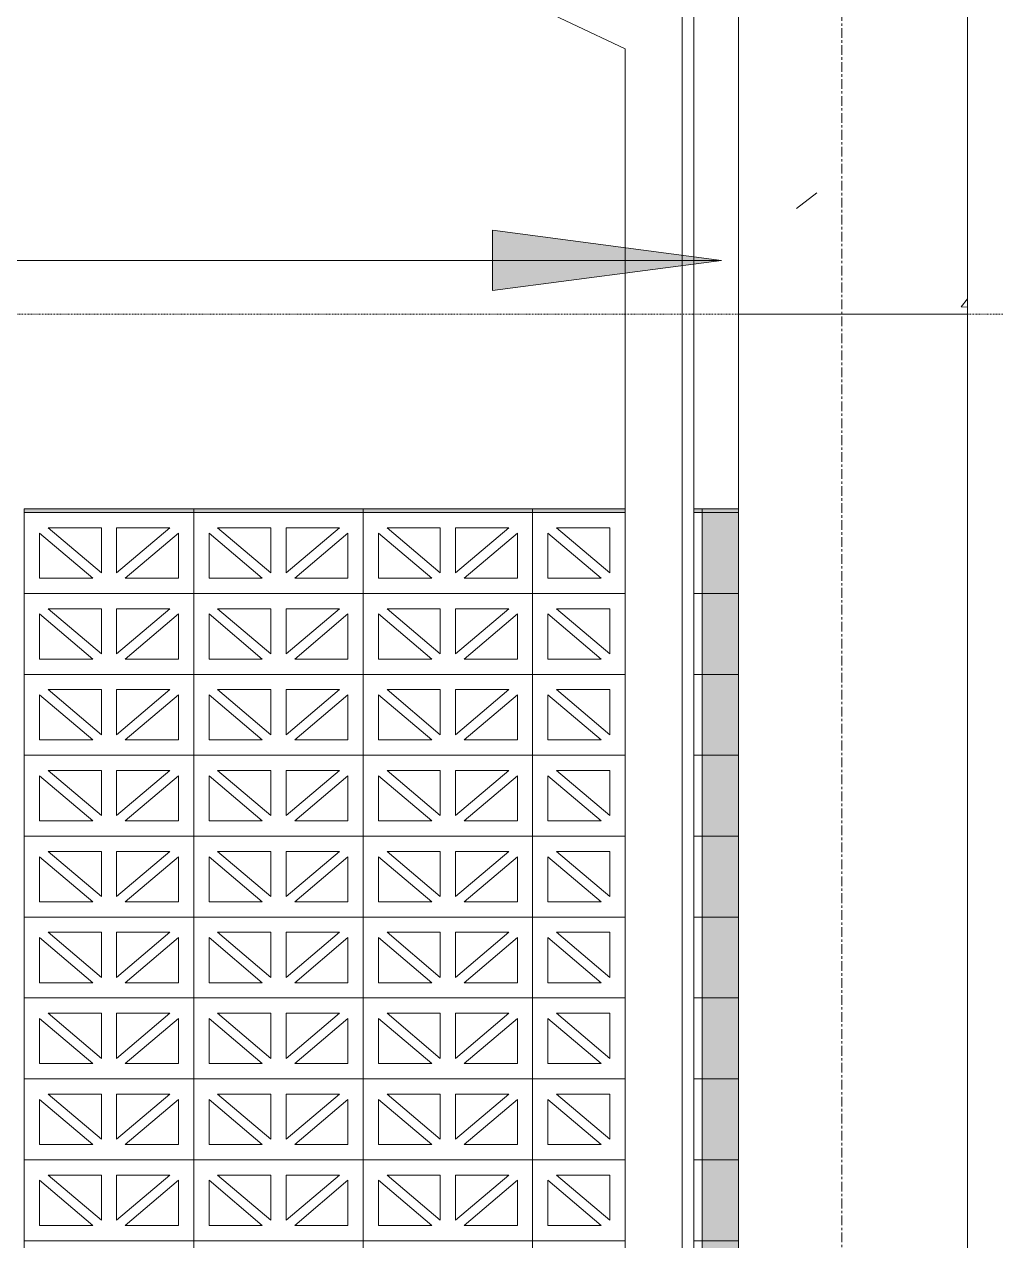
# Model space of a CAD drawing. Header units: millimetres. Extents: x -12186 to 152825, y -4386 to 9463.
# Drawn here: x -1967 to -695, y 1166 to 2760 of the extents above; entities that cross this region are included whole.
import ezdxf

# ---------------------------------------------------------------- set-up
doc = ezdxf.new("R2010")
doc.units = ezdxf.units.MM
doc.linetypes.add('1000 Dashed', pattern=[2, 1, -1])
doc.linetypes.add('Grid Line', pattern=[22.225, 12.7, -3.175, 3.175, -3.175])
for name, color, linetype, lineweight in [('A-FLOR-LEVL', 51, 'Continuous', 5), ('A-GENM', 13, 'Continuous', 9), ('A-GLAZ-CURT', 52, 'Continuous', 5), ('A-WALL-PATT', 111, 'Continuous', 9), ('G-ANNO-TEXT', 231, 'Continuous', 5), ('I-WALL', 2, 'Continuous', 9), ('S-COLS', 52, 'Continuous', 5), ('S-GRID', 1, 'Continuous', 5)]:
    doc.layers.add(name, color=color, linetype=linetype, lineweight=lineweight)

# ---------------------------------------------------------------- blocks, each defined once
blk = doc.blocks.new('M_Concrete-Rectangular-Column - 200 x 300m-1429465-Section A-A')
at = {"layer": 'S-COLS'}
for p, q in [((-1031.3, 2380), (-1031.3, 0)), ((-731.3, 0), (-731.3, 2380))]:
    blk.add_line(p, q, dxfattribs=at)
blk = doc.blocks.new('The BREEZEBLOCK Family1 - The BREEZEBLOCK Family1-V98-Section A-A')
at = {"layer": 'A-GLAZ-CURT'}
for p, q in [((-1745.2, 212), (-1745.2, 106)), ((-1523.2, 212), (-1745.2, 212)), ((-1523.2, 106), (-1523.2, 212)), ((-1713.9, 192), (-1644.2, 192)), ((-1644.2, 132.9), (-1713.9, 192)), ((-1644.2, 192), (-1644.2, 132.9)), ((-1624.2, 132.9), (-1624.2, 192)), ((-1624.2, 192), (-1554.4, 192)), ((-1554.4, 192), (-1624.2, 132.9)), ((-1725.2, 126), (-1725.2, 185.1)), ((-1725.2, 185.1), (-1655.4, 126)), ((-1612.9, 126), (-1543.2, 185.1)), ((-1543.2, 185.1), (-1543.2, 126)), ((-1655.4, 126), (-1725.2, 126)), ((-1543.2, 126), (-1612.9, 126)), ((-1745.2, 106), (-1523.2, 106))]:
    blk.add_line(p, q, dxfattribs=at)
blk = doc.blocks.new('The BREEZEBLOCK Family1 - The BREEZEBLOCK Family1-V99-Section A-A')
at = {"layer": 'A-GLAZ-CURT'}
for p, q in [((-1301.2, 212), (-1301.2, 106)), ((-1180.1, 212), (-1301.2, 212)), ((-1079.2, 212), (-1090.1, 212)), ((-1079.2, 106), (-1079.2, 212)), ((-1269.9, 192), (-1200.2, 192)), ((-1200.2, 132.9), (-1269.9, 192)), ((-1200.2, 192), (-1200.2, 132.9)), ((-1180.2, 132.9), (-1180.2, 192)), ((-1281.2, 126), (-1281.2, 185.1)), ((-1281.2, 185.1), (-1211.4, 126)), ((-1211.4, 126), (-1281.2, 126)), ((-1301.2, 106), (-1180.1, 106)), ((-1090.1, 106), (-1079.2, 106))]:
    blk.add_line(p, q, dxfattribs=at)
blk = doc.blocks.new('System Panel - Glazed-V124-Section A-A')
at = {"layer": 'A-GLAZ-CURT'}
blk.add_hatch(color=256, dxfattribs=at).paths.add_polyline_path([(-1765.2, 2120), (-1745.2, 2120), (-1745.2, 2125), (-1967.2, 2125), (-1967.2, 2120), (-1776.4, 2120)])
for p, q in [((-1745.2, 2125), (-1967.2, 2125)), ((-1967.2, 2125), (-1967.2, 2120)), ((-1745.2, 2120), (-1745.2, 2125))]:
    blk.add_line(p, q, dxfattribs=at)
blk = doc.blocks.new('System Panel - Glazed-V125-Section A-A')
at = {"layer": 'A-GLAZ-CURT'}
h = blk.add_hatch(color=256, dxfattribs=at)
h.paths.add_polyline_path([(-1079.2, 2120), (-1079.2, 2125), (-1090.1, 2125), (-1090.1, 2120), (-1088.4, 2120)])
h.paths.add_polyline_path([(-1269.9, 2120), (-1180.1, 2120), (-1180.2, 2125), (-1301.2, 2125), (-1301.2, 2120), (-1281.2, 2120)])
for p, q in [((-1180.1, 2125), (-1301.2, 2125)), ((-1301.2, 2125), (-1301.2, 2120)), ((-1079.2, 2125), (-1090.1, 2125)), ((-1079.2, 2120), (-1079.2, 2125))]:
    blk.add_line(p, q, dxfattribs=at)
blk = doc.blocks.new('System Panel - Glazed-V134-Section A-A')
at = {"layer": 'A-GLAZ-CURT'}
blk.add_hatch(color=256, dxfattribs=at).paths.add_polyline_path([(-1079.2, 1060), (-1031.3, 1060), (-1031.3, 1166), (-1079.2, 1166), (-1079.2, 1080)])
for p, q in [((-1031.3, 1166), (-1079.2, 1166)), ((-1079.2, 1060), (-1031.3, 1060))]:
    blk.add_line(p, q, dxfattribs=at)
blk = doc.blocks.new('System Panel - Glazed-1205342-Section A-A')
at = {"layer": 'A-GLAZ-CURT'}
blk.add_hatch(color=256, dxfattribs=at).paths.add_polyline_path([(-1079.2, 2120), (-1031.3, 2120), (-1031.3, 2125), (-1079.2, 2125)])
for p, q in [((-1031.3, 2125), (-1079.2, 2125)), ((-1079.2, 2125), (-1079.2, 2120)), ((-1079.2, 2120), (-1031.3, 2120))]:
    blk.add_line(p, q, dxfattribs=at)
blk = doc.blocks.new('Downpipe - Downpipe-1373825-Section A-A')
at = {"layer": 'A-GENM', "lineweight": 5}
blk.add_line((-1090.1, 992), (-1090.1, 2775), dxfattribs=at)
blk = doc.blocks.new('Downpipe - Downpipe-V205-Section A-A')
at = {"layer": 'A-GENM', "lineweight": 5}
for p, q in [((-2005.1, 3119), (-1180.1, 2727.6)), ((-1105.1, 990.2), (-1105.1, 2775)), ((-1180.1, 2727.6), (-1180.1, 980.8))]:
    blk.add_line(p, q, dxfattribs=at)

msp = doc.modelspace()

# ---------------------------------------------------------------- hatches: boundary and pattern name
at = {"layer": 'A-WALL-PATT', "lineweight": 5}
h = msp.add_hatch(dxfattribs=at)
h.set_pattern_fill('FP_1', color=256, style=0, pattern_type=2)
h.set_pattern_definition([(50, (-1469.1, 2452.9), (728.74, -63.76), [76.2, -838.2]), (355, (-1469.1, 2452.9), (-141, 764.2), [60.96, -670.56]), (100.45, (-1408.4, 2447.6), (587.8, 700.47), [64.76, -712.36]), (46.18, (-1469.1, 2656.1), (1084.3, -168.2), [114.3, -1257.3]), (96.64, (-1378.7, 2642.1), (949.6, 989.7), [97.14, -1068.54]), (351.18, (-1469.1, 2656.1), (949.6, 989.7), [91.44, -1005.84]), (21, (-1367.5, 2605.3), (606.46, -409.06), [76.2, -838.2]), (326, (-1367.5, 2605.3), (247.2, 736.75), [60.96, -670.56]), (71.45, (-1317, 2571.2), (853.7, 327.7), [64.76, -712.36]), (37.5, (-1469.1, 2452.91), (12.355, 338.22), [33.53, -628.904, 33.53, -647.19, -673.1]), (37.5, (-1469.1, 2452.91), (12.355, 338.22), [-1343.15, 33.53, -639.57]), (7.5, (-1469.1, 2452.9), (267.28, 400.72), [33.53, -354.58, 33.53, -613.66, -256.54]), (7.5, (-1469.1, 2452.9), (267.28, 400.72), [-1035.3, 33.53, -223.01]), (327.5, (-1695.67, 2452.91), (542.36, -22.915), [33.53, -220.47, 33.53, -1810.51]), (327.5, (-1695.67, 2452.91), (542.36, -22.915), [-287.53, -758.95, 33.53, -1018.03]), (317.5, (-1797.28, 2452.9), (592.52, 101.7), [33.53, -296.67, 33.53, -492.76, -746.76]), (317.5, (-1797.28, 2452.9), (592.52, 101.7), [-856.49, 33.53, -713.23])])
h.paths.add_polyline_path([(-731.3, 2380), (-731.3, 2805), (-1031.3, 2805), (-1031.3, 2380), (-812.9, 2380)])
at = {"layer": 'G-ANNO-TEXT'}
msp.add_hatch(color=7, dxfattribs=at).paths.add_polyline_path([(-1053.6, 2450.3), (-1353.6, 2489.8), (-1353.6, 2410.8)])

# ---------------------------------------------------------------- linework, layer by layer
at = {"layer": 'A-FLOR-LEVL', "linetype": '1000 Dashed'}
msp.add_line((-12186, 2380), (31070.6, 2380), dxfattribs=at)
at = {"layer": 'G-ANNO-TEXT', "color": 7}
for p, q in [((-1053.6, 2450.3), (-1353.6, 2489.8)), ((-1353.6, 2489.8), (-1353.6, 2410.8)), ((-1053.6, 2450.3), (-3083.8, 2450.3)), ((-1353.6, 2410.8), (-1053.6, 2450.3))]:
    msp.add_line(p, q, dxfattribs=at)
at = {"layer": 'I-WALL', "lineweight": 18}
for p, q in [((-1031.3, 2805), (-1031.3, 2380)), ((-731.3, 2380), (-731.3, 2805)), ((-1031.3, 2380), (-731.3, 2380))]:
    msp.add_line(p, q, dxfattribs=at)
at = {"layer": 'S-GRID', "linetype": 'Grid Line'}
msp.add_line((-896.3, -1058.6), (-896.3, 8085.3), dxfattribs=at)

# ---------------------------------------------------------------- block references
at = {"layer": 'A-GENM', "lineweight": 5}
for name in ['Downpipe - Downpipe-V205-Section A-A', 'Downpipe - Downpipe-1373825-Section A-A']:
    msp.add_blockref(name, (0, 0), dxfattribs=at)
at = {"layer": 'A-GLAZ-CURT'}
for name, p in [('System Panel - Glazed-V124-Section A-A', (0, 0)), ('The BREEZEBLOCK Family1 - The BREEZEBLOCK Family1-V98-Section A-A', (-222, 1908)), ('System Panel - Glazed-V124-Section A-A', (222, 0)), ('The BREEZEBLOCK Family1 - The BREEZEBLOCK Family1-V98-Section A-A', (0, 1908)), ('System Panel - Glazed-V124-Section A-A', (444, 0)), ('The BREEZEBLOCK Family1 - The BREEZEBLOCK Family1-V98-Section A-A', (222, 1908)), ('System Panel - Glazed-V125-Section A-A', (0, 0)), ('The BREEZEBLOCK Family1 - The BREEZEBLOCK Family1-V99-Section A-A', (0, 1908)), ('System Panel - Glazed-1205342-Section A-A', (0, 0)), ('System Panel - Glazed-V134-Section A-A', (0, 954)), ('The BREEZEBLOCK Family1 - The BREEZEBLOCK Family1-V98-Section A-A', (-222, 1802)), ('The BREEZEBLOCK Family1 - The BREEZEBLOCK Family1-V98-Section A-A', (0, 1802)), ('The BREEZEBLOCK Family1 - The BREEZEBLOCK Family1-V98-Section A-A', (222, 1802)), ('The BREEZEBLOCK Family1 - The BREEZEBLOCK Family1-V99-Section A-A', (0, 1802)), ('System Panel - Glazed-V134-Section A-A', (0, 848)), ('The BREEZEBLOCK Family1 - The BREEZEBLOCK Family1-V98-Section A-A', (-222, 1696)), ('The BREEZEBLOCK Family1 - The BREEZEBLOCK Family1-V98-Section A-A', (0, 1696)), ('The BREEZEBLOCK Family1 - The BREEZEBLOCK Family1-V98-Section A-A', (222, 1696)), ('The BREEZEBLOCK Family1 - The BREEZEBLOCK Family1-V99-Section A-A', (0, 1696)), ('System Panel - Glazed-V134-Section A-A', (0, 742)), ('The BREEZEBLOCK Family1 - The BREEZEBLOCK Family1-V98-Section A-A', (-222, 1590)), ('The BREEZEBLOCK Family1 - The BREEZEBLOCK Family1-V98-Section A-A', (0, 1590)), ('The BREEZEBLOCK Family1 - The BREEZEBLOCK Family1-V98-Section A-A', (222, 1590)), ('The BREEZEBLOCK Family1 - The BREEZEBLOCK Family1-V99-Section A-A', (0, 1590)), ('System Panel - Glazed-V134-Section A-A', (0, 636)), ('The BREEZEBLOCK Family1 - The BREEZEBLOCK Family1-V98-Section A-A', (-222, 1484)), ('The BREEZEBLOCK Family1 - The BREEZEBLOCK Family1-V98-Section A-A', (0, 1484)), ('The BREEZEBLOCK Family1 - The BREEZEBLOCK Family1-V98-Section A-A', (222, 1484)), ('The BREEZEBLOCK Family1 - The BREEZEBLOCK Family1-V99-Section A-A', (0, 1484)), ('System Panel - Glazed-V134-Section A-A', (0, 530)), ('The BREEZEBLOCK Family1 - The BREEZEBLOCK Family1-V98-Section A-A', (-222, 1378)), ('The BREEZEBLOCK Family1 - The BREEZEBLOCK Family1-V98-Section A-A', (0, 1378)), ('The BREEZEBLOCK Family1 - The BREEZEBLOCK Family1-V98-Section A-A', (222, 1378)), ('The BREEZEBLOCK Family1 - The BREEZEBLOCK Family1-V99-Section A-A', (0, 1378)), ('System Panel - Glazed-V134-Section A-A', (0, 424)), ('The BREEZEBLOCK Family1 - The BREEZEBLOCK Family1-V98-Section A-A', (-222, 1272)), ('The BREEZEBLOCK Family1 - The BREEZEBLOCK Family1-V98-Section A-A', (0, 1272)), ('The BREEZEBLOCK Family1 - The BREEZEBLOCK Family1-V98-Section A-A', (222, 1272)), ('The BREEZEBLOCK Family1 - The BREEZEBLOCK Family1-V99-Section A-A', (0, 1272)), ('System Panel - Glazed-V134-Section A-A', (0, 318)), ('The BREEZEBLOCK Family1 - The BREEZEBLOCK Family1-V98-Section A-A', (-222, 1166)), ('The BREEZEBLOCK Family1 - The BREEZEBLOCK Family1-V98-Section A-A', (0, 1166)), ('The BREEZEBLOCK Family1 - The BREEZEBLOCK Family1-V98-Section A-A', (222, 1166)), ('The BREEZEBLOCK Family1 - The BREEZEBLOCK Family1-V99-Section A-A', (0, 1166)), ('System Panel - Glazed-V134-Section A-A', (0, 212)), ('The BREEZEBLOCK Family1 - The BREEZEBLOCK Family1-V98-Section A-A', (-222, 1060)), ('The BREEZEBLOCK Family1 - The BREEZEBLOCK Family1-V98-Section A-A', (0, 1060)), ('The BREEZEBLOCK Family1 - The BREEZEBLOCK Family1-V98-Section A-A', (222, 1060)), ('The BREEZEBLOCK Family1 - The BREEZEBLOCK Family1-V99-Section A-A', (0, 1060)), ('System Panel - Glazed-V134-Section A-A', (0, 106)), ('The BREEZEBLOCK Family1 - The BREEZEBLOCK Family1-V98-Section A-A', (-222, 954)), ('The BREEZEBLOCK Family1 - The BREEZEBLOCK Family1-V98-Section A-A', (0, 954)), ('The BREEZEBLOCK Family1 - The BREEZEBLOCK Family1-V98-Section A-A', (222, 954)), ('The BREEZEBLOCK Family1 - The BREEZEBLOCK Family1-V99-Section A-A', (0, 954)), ('System Panel - Glazed-V134-Section A-A', (0, 0))]:
    msp.add_blockref(name, p, dxfattribs=at)
at = {"layer": 'S-COLS'}
msp.add_blockref('M_Concrete-Rectangular-Column - 200 x 300m-1429465-Section A-A', (0, 0), dxfattribs=at)

doc.saveas('drawing.dxf')
